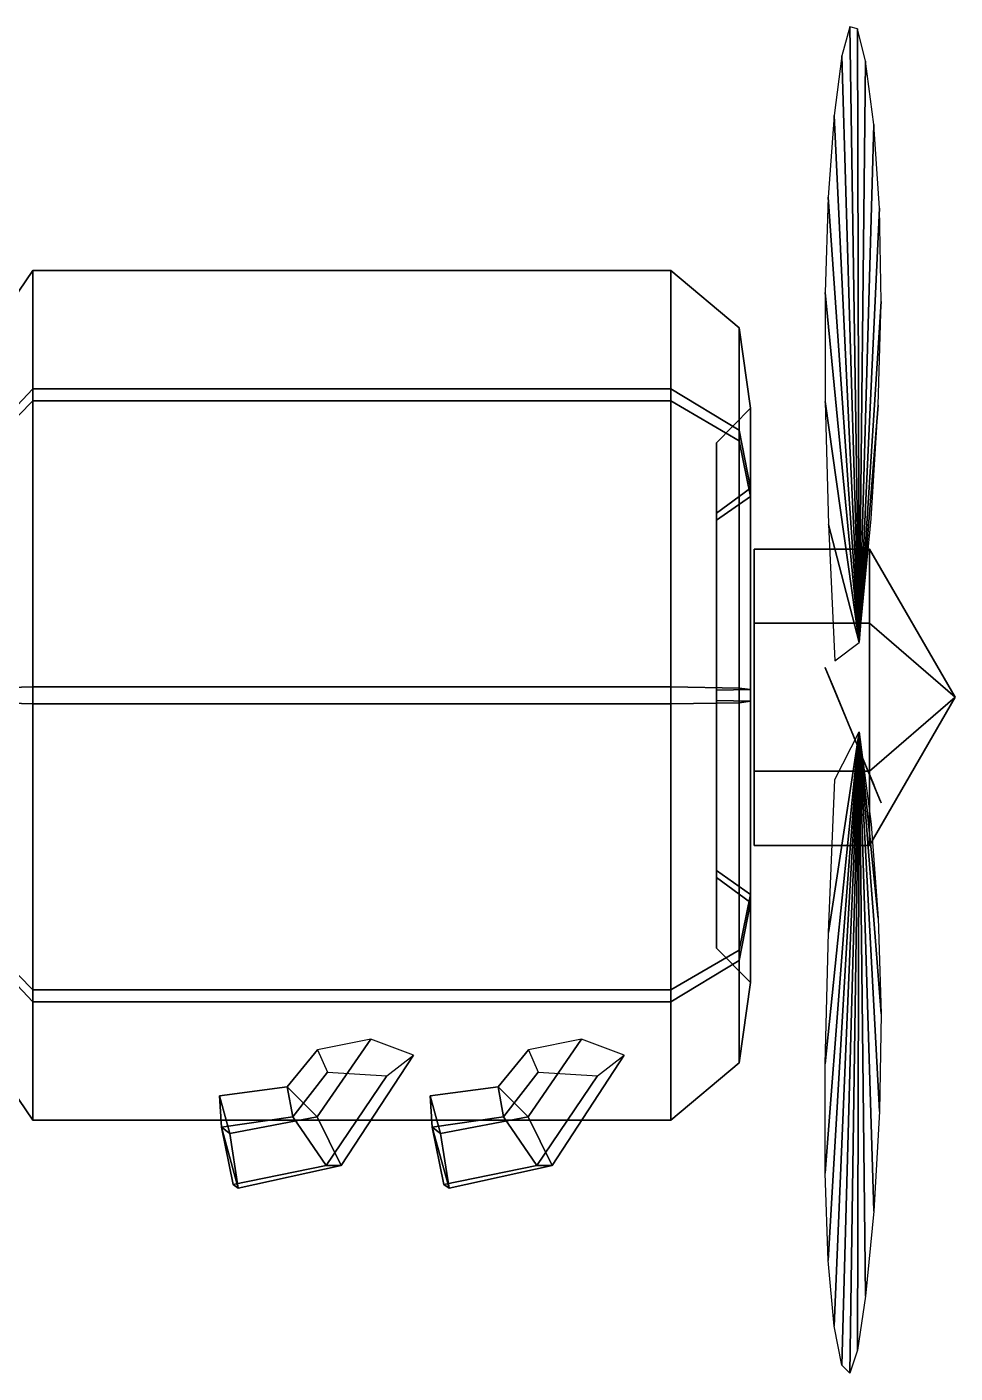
# Model space of a CAD drawing. Header units: metres. Extents: x -69.1 to 3.1, y -45.7 to 47.
# Drawn here: x -13.22 to 3.07, y -11.56 to 12.07 of the extents above; entities that cross this region are included whole.
import ezdxf

# ---------------------------------------------------------------- set-up
doc = ezdxf.new("R2010")
doc.units = ezdxf.units.M

msp = doc.modelspace()

# ---------------------------------------------------------------- linework, layer by layer
at = {"layer": 'Echapement', "color": 59}
for points in [[(-8.120001, -5.884654, 12.282151), (-8.6527, -6.535999, 12.012355), (-8.126984, -7.062953, 11.269717), (-7.186792, -5.699262, 11.834576)], [(-7.947636, -6.281588, 13.240435), (-8.5556, -7.064506, 12.916139), (-8.6527, -6.535999, 12.012355), (-8.120001, -5.884654, 12.282151)], [(-7.186792, -5.699262, 11.834576), (-8.126984, -7.062953, 11.269717), (-7.704973, -7.917135, 11.714524), (-6.437673, -5.981617, 12.516243)], [(-4.420001, -5.884654, 12.282151), (-4.952701, -6.535999, 12.012355), (-4.426984, -7.062953, 11.269717), (-3.486792, -5.699262, 11.834576)], [(-4.247636, -6.281588, 13.240435), (-4.8556, -7.064506, 12.916139), (-4.952701, -6.535999, 12.012355), (-4.420001, -5.884654, 12.282151)], [(-3.486792, -5.699262, 11.834576), (-4.426984, -7.062953, 11.269717), (-4.004972, -7.917135, 11.714524), (-2.737673, -5.981617, 12.516243)], [(-6.437673, -5.981617, 12.516243), (-7.704973, -7.917135, 11.714524), (-7.969872, -7.918091, 12.732071), (-6.907901, -6.341514, 13.38511)], [(-2.737673, -5.981617, 12.516243), (-4.004972, -7.917135, 11.714524), (-4.269873, -7.918091, 12.732071), (-3.207901, -6.341514, 13.38511)], [(-6.907901, -6.341514, 13.38511), (-7.969872, -7.918091, 12.732071), (-8.5556, -7.064506, 12.916139), (-7.947636, -6.281588, 13.240435)], [(-3.207901, -6.341514, 13.38511), (-4.269873, -7.918091, 12.732071), (-4.8556, -7.064506, 12.916139), (-4.247636, -6.281588, 13.240435)], [(-8.6527, -6.535999, 12.012355), (-9.843802, -6.693207, 11.947238), (-9.660785, -7.353244, 11.149474), (-8.126984, -7.062953, 11.269717)], [(-8.5556, -7.064506, 12.916139), (-9.809999, -7.246293, 12.84084), (-9.843802, -6.693207, 11.947238), (-8.6527, -6.535999, 12.012355)], [(-4.952701, -6.535999, 12.012355), (-6.143802, -6.693207, 11.947238), (-5.960785, -7.353244, 11.149474), (-4.426984, -7.062953, 11.269717)], [(-4.8556, -7.064506, 12.916139), (-6.109999, -7.246293, 12.84084), (-6.143802, -6.693207, 11.947238), (-4.952701, -6.535999, 12.012355)], [(-9.809999, -7.246293, 12.84084), (-9.660785, -7.353244, 11.149474), (-9.843802, -6.693207, 11.947238)], [(-6.109999, -7.246293, 12.84084), (-5.960785, -7.353244, 11.149474), (-6.143802, -6.693207, 11.947238)], [(-7.969872, -7.918091, 12.732071), (-9.60609, -8.248154, 12.595354), (-9.809999, -7.246293, 12.84084), (-8.5556, -7.064506, 12.916139)], [(-8.126984, -7.062953, 11.269717), (-9.660785, -7.353244, 11.149474), (-9.513871, -8.314256, 11.550032), (-7.704973, -7.917135, 11.714524)], [(-4.269873, -7.918091, 12.732071), (-5.90609, -8.248154, 12.595354), (-6.109999, -7.246293, 12.84084), (-4.8556, -7.064506, 12.916139)], [(-4.426984, -7.062953, 11.269717), (-5.960785, -7.353244, 11.149474), (-5.813871, -8.314256, 11.550032), (-4.004972, -7.917135, 11.714524)], [(-9.809999, -7.246293, 12.84084), (-9.60609, -8.248154, 12.595354), (-9.513871, -8.314256, 11.550032)], [(-9.809999, -7.246293, 12.84084), (-9.513871, -8.314256, 11.550032), (-9.660785, -7.353244, 11.149474)], [(-6.109999, -7.246293, 12.84084), (-5.90609, -8.248154, 12.595354), (-5.813871, -8.314256, 11.550032)], [(-6.109999, -7.246293, 12.84084), (-5.813871, -8.314256, 11.550032), (-5.960785, -7.353244, 11.149474)], [(-7.704973, -7.917135, 11.714524), (-9.513871, -8.314256, 11.550032), (-9.60609, -8.248154, 12.595354), (-7.969872, -7.918091, 12.732071)], [(-4.004972, -7.917135, 11.714524), (-5.813871, -8.314256, 11.550032), (-5.90609, -8.248154, 12.595354), (-4.269873, -7.918091, 12.732071)]]:
    msp.add_3dface(points, dxfattribs=at)
at = {"layer": 'FuselageAvant', "color": 58}
for points in [[(-14.120001, 4.484837, 19.041887), (-14.120001, 6.32412, 14.841466), (-13.120001, 7.792535, 14.870884), (-13.120001, 5.502362, 20.101015)], [(-14.120001, 6.32412, 14.841466), (-14.120001, 4.654543, 10.57075), (-13.120001, 5.713671, 9.553226), (-13.120001, 7.792535, 14.870884)], [(-13.120001, 5.502362, 20.101015), (-13.120001, 7.792535, 14.870884), (-1.920001, 7.792535, 14.870884), (-1.920001, 5.502362, 20.101015)], [(-13.120001, 7.792535, 14.870884), (-13.120001, 5.713671, 9.553226), (-1.920001, 5.713671, 9.553226), (-1.920001, 7.792535, 14.870884)], [(-1.920001, 5.502362, 20.101015), (-1.920001, 7.792535, 14.870884), (-0.720001, 6.784642, 14.850693), (-0.720001, 4.803951, 19.37405)], [(-1.920001, 7.792535, 14.870884), (-1.920001, 5.713671, 9.553226), (-0.720001, 4.986705, 10.251636), (-0.720001, 6.784642, 14.850693)], [(-0.720001, 4.803951, 19.37405), (-0.720001, 6.784642, 14.850693), (-0.520001, 5.373589, 14.822424), (-0.520001, 3.826175, 18.356297)], [(-0.720001, 6.784642, 14.850693), (-0.720001, 4.986705, 10.251636), (-0.520001, 3.968951, 11.229412), (-0.520001, 5.373589, 14.822424)], [(-14.120001, 4.654543, 10.57075), (-14.120001, 0.454122, 8.731467), (-13.120001, 0.483539, 7.263053), (-13.120001, 5.713671, 9.553226)], [(-13.120001, 5.713671, 9.553226), (-13.120001, 0.483539, 7.263053), (-1.920001, 0.483539, 7.263053), (-1.920001, 5.713671, 9.553226)], [(-1.920001, 5.713671, 9.553226), (-1.920001, 0.483539, 7.263053), (-0.720001, 0.463347, 8.270946), (-0.720001, 4.986705, 10.251636)], [(-14.120001, 0.214121, 20.711464), (-14.120001, 4.484837, 19.041887), (-13.120001, 5.502362, 20.101015), (-13.120001, 0.184704, 21.779879)], [(-13.120001, 0.184704, 21.779879), (-13.120001, 5.502362, 20.101015), (-1.920001, 5.502362, 20.101015), (-1.920001, 0.184704, 21.779879)], [(-1.920001, 0.184704, 21.779879), (-1.920001, 5.502362, 20.101015), (-0.720001, 4.803951, 19.37405), (-0.720001, 0.204895, 21.171988)], [(-0.520001, 3.826175, 18.356297), (-0.520001, 5.373589, 14.822424), (-1.120001, 4.768855, 14.810309), (-1.120001, 3.40713, 17.920118)], [(-0.520001, 5.373589, 14.822424), (-0.520001, 3.968951, 11.229412), (-1.120001, 3.532773, 11.648458), (-1.120001, 4.768855, 14.810309)], [(-0.720001, 4.986705, 10.251636), (-0.720001, 0.463347, 8.270946), (-0.520001, 0.435079, 9.681998), (-0.520001, 3.968951, 11.229412)], [(-1.120001, -2.738887, 11.522814), (-1.120001, 3.40713, 17.920118), (-1.120001, 4.768855, 14.810309)], [(-1.120001, -2.738887, 11.522814), (-1.120001, 4.768855, 14.810309), (-1.120001, 3.532773, 11.648458)], [(-0.720001, 0.204895, 21.171988), (-0.720001, 4.803951, 19.37405), (-0.520001, 3.826175, 18.356297), (-0.520001, 0.233163, 19.760933)], [(-0.520001, 3.968951, 11.229412), (-0.520001, 0.435079, 9.681998), (-1.120001, 0.422964, 10.286733), (-1.120001, 3.532773, 11.648458)], [(-0.520001, 0.233163, 19.760933), (-0.520001, 3.826175, 18.356297), (-1.120001, 3.40713, 17.920118), (-1.120001, 0.245278, 19.156199)], [(-1.120001, -2.738887, 11.522814), (-1.120001, 3.532773, 11.648458), (-1.120001, 0.422964, 10.286733)], [(-1.120001, -2.738887, 11.522814), (-1.120001, 0.245278, 19.156199), (-1.120001, 3.40713, 17.920118)], [(-14.120001, 0.454122, 8.731467), (-14.120001, -3.816594, 10.401044), (-13.120001, -4.834119, 9.341916), (-13.120001, 0.483539, 7.263053)], [(-13.120001, 0.483539, 7.263053), (-13.120001, -4.834119, 9.341916), (-1.920001, -4.834119, 9.341916), (-1.920001, 0.483539, 7.263053)], [(-1.920001, 0.483539, 7.263053), (-1.920001, -4.834119, 9.341916), (-0.720001, -4.135709, 10.068882), (-0.720001, 0.463347, 8.270946)], [(-0.520001, 0.435079, 9.681998), (-0.520001, -3.157933, 11.086636), (-1.120001, -2.738887, 11.522814), (-1.120001, 0.422964, 10.286733)], [(-0.520001, -3.300708, 18.21352), (-0.520001, 0.233163, 19.760933), (-1.120001, 0.245278, 19.156199), (-1.120001, -2.86453, 17.794474)], [(-1.120001, -2.738887, 11.522814), (-1.120001, -2.86453, 17.794474), (-1.120001, 0.245278, 19.156199)], [(-0.720001, 0.463347, 8.270946), (-0.720001, -4.135709, 10.068882), (-0.520001, -3.157933, 11.086636), (-0.520001, 0.435079, 9.681998)], [(-14.120001, -3.9863, 18.872181), (-14.120001, 0.214121, 20.711464), (-13.120001, 0.184704, 21.779879), (-13.120001, -5.045427, 19.889706)], [(-13.120001, -5.045427, 19.889706), (-13.120001, 0.184704, 21.779879), (-1.920001, 0.184704, 21.779879), (-1.920001, -5.045427, 19.889706)], [(-1.920001, -5.045427, 19.889706), (-1.920001, 0.184704, 21.779879), (-0.720001, 0.204895, 21.171988), (-0.720001, -4.318462, 19.191296)], [(-0.720001, -4.318462, 19.191296), (-0.720001, 0.204895, 21.171988), (-0.520001, 0.233163, 19.760933), (-0.520001, -3.300708, 18.21352)], [(-0.520001, -3.157933, 11.086636), (-0.520001, -4.705347, 14.620508), (-1.120001, -4.100612, 14.632623), (-1.120001, -2.738887, 11.522814)], [(-1.120001, -2.738887, 11.522814), (-1.120001, -4.100612, 14.632623), (-1.120001, -2.86453, 17.794474)], [(-0.520001, -4.705347, 14.620508), (-0.520001, -3.300708, 18.21352), (-1.120001, -2.86453, 17.794474), (-1.120001, -4.100612, 14.632623)], [(-0.720001, -4.135709, 10.068882), (-0.720001, -6.116399, 14.592239), (-0.520001, -4.705347, 14.620508), (-0.520001, -3.157933, 11.086636)], [(-0.720001, -6.116399, 14.592239), (-0.720001, -4.318462, 19.191296), (-0.520001, -3.300708, 18.21352), (-0.520001, -4.705347, 14.620508)], [(-14.120001, -3.816594, 10.401044), (-14.120001, -5.655878, 14.601465), (-13.120001, -7.124292, 14.572047), (-13.120001, -4.834119, 9.341916)], [(-14.120001, -5.655878, 14.601465), (-14.120001, -3.9863, 18.872181), (-13.120001, -5.045427, 19.889706), (-13.120001, -7.124292, 14.572047)], [(-1.920001, -4.834119, 9.341916), (-1.920001, -7.124292, 14.572047), (-0.720001, -6.116399, 14.592239), (-0.720001, -4.135709, 10.068882)], [(-1.920001, -7.124292, 14.572047), (-1.920001, -5.045427, 19.889706), (-0.720001, -4.318462, 19.191296), (-0.720001, -6.116399, 14.592239)], [(-13.120001, -4.834119, 9.341916), (-13.120001, -7.124292, 14.572047), (-1.920001, -7.124292, 14.572047), (-1.920001, -4.834119, 9.341916)], [(-13.120001, -7.124292, 14.572047), (-13.120001, -5.045427, 19.889706), (-1.920001, -5.045427, 19.889706), (-1.920001, -7.124292, 14.572047)]]:
    msp.add_3dface(points, dxfattribs=at)
at = {"layer": 'MoyeuPale', "color": 40}
for points in [[(-0.453831, 1.601506, 11.966089), (1.569889, 1.601506, 11.966093), (1.569889, 2.901507, 14.21776), (-0.453831, 2.901507, 14.21776)], [(-0.453831, 2.901507, 14.21776), (1.569889, 2.901507, 14.21776), (1.569889, 1.601506, 16.469423), (-0.453831, 1.601506, 16.469427)], [(3.070999, 0.301506, 14.21776), (3.070999, 0.301506, 14.21776), (1.569889, 2.901507, 14.21776), (1.569889, 1.601506, 11.966093)], [(3.070999, 0.301506, 14.21776), (3.070999, 0.301506, 14.21776), (1.569889, 1.601506, 16.469423), (1.569889, 2.901507, 14.21776)], [(-0.453831, -0.998493, 11.966089), (1.569889, -0.998493, 11.966093), (1.569889, 1.601506, 11.966093), (-0.453831, 1.601506, 11.966089)], [(-0.453831, 1.601506, 16.469427), (1.569889, 1.601506, 16.469423), (1.569889, -0.998493, 16.469423), (-0.453831, -0.998493, 16.469427)], [(3.070999, 0.301506, 14.21776), (3.070999, 0.301506, 14.21776), (1.569889, 1.601506, 11.966093), (1.569889, -0.998493, 11.966093)], [(3.070999, 0.301506, 14.21776), (3.070999, 0.301506, 14.21776), (1.569889, -0.998493, 16.469423), (1.569889, 1.601506, 16.469423)], [(3.070999, 0.301506, 14.21776), (3.070999, 0.301506, 14.21776), (1.569889, -0.998493, 11.966093), (1.569889, -2.298492, 14.21776)], [(3.070999, 0.301506, 14.21776), (3.070999, 0.301506, 14.21776), (1.569889, -2.298492, 14.21776), (1.569889, -0.998493, 16.469423)], [(-0.453831, -2.298492, 14.21776), (1.569889, -2.298492, 14.21776), (1.569889, -0.998493, 11.966093), (-0.453831, -0.998493, 11.966089)], [(-0.453831, -0.998493, 16.469427), (1.569889, -0.998493, 16.469423), (1.569889, -2.298492, 14.21776), (-0.453831, -2.298492, 14.21776)]]:
    msp.add_3dface(points, dxfattribs=at)
at = {"layer": 'Pale1', "color": 39}
for points in [[(1.388846, -0.308079, 13.871125), (0.843775, -9.586179, 9.254333), (0.791249, -8.052102, 10.431884)], [(1.388846, -0.308079, 13.871125), (0.791249, -8.052102, 10.431884), (0.792648, -6.133154, 11.710023)], [(1.388846, -0.308079, 13.871125), (0.792648, -6.133154, 11.710023), (0.847967, -3.829352, 13.088753)], [(1.388846, -0.308079, 13.871125), (0.950223, -10.735402, 8.177372), (0.843775, -9.586179, 9.254333)], [(1.388846, -0.308079, 13.871125), (0.847967, -3.829352, 13.088753), (0.957205, -1.140691, 14.568081)], [(1.388846, -0.308079, 13.871125), (1.084631, -11.42014, 7.329585), (0.950223, -10.735402, 8.177372)], [(1.388846, -0.308079, 13.871125), (1.221043, -11.560777, 6.839535), (1.084631, -11.42014, 7.329585)], [(1.388846, -0.308079, 13.871125), (1.359456, -11.157308, 6.707235), (1.221043, -11.560777, 6.839535)], [(1.388846, -0.308079, 13.871125), (1.499871, -10.209744, 6.932673), (1.359456, -11.157308, 6.707235)], [(1.388846, -0.308079, 13.871125), (1.594822, -1.924694, 12.192873), (1.723155, -3.573998, 10.718223)], [(1.388846, -0.308079, 13.871125), (1.723155, -3.573998, 10.718223), (1.773845, -5.255995, 9.447168)], [(1.388846, -0.308079, 13.871125), (1.773845, -5.255995, 9.447168), (1.746889, -6.970688, 8.379714)], [(1.388846, -0.308079, 13.871125), (1.746889, -6.970688, 8.379714), (1.642291, -8.718067, 7.51586)], [(1.388846, -0.308079, 13.871125), (1.642291, -8.718067, 7.51586), (1.499871, -10.209744, 6.932673)]]:
    msp.add_3dface(points, dxfattribs=at)
at = {"layer": 'Pale2', "color": 38}
for points in [[(1.388846, -0.621095, 16.06888), (0.843775, 0.694819, 26.348289), (0.791249, 0.821629, 24.418541)], [(1.388846, -0.621095, 16.06888), (0.791249, 0.821629, 24.418541), (0.792648, 0.818253, 22.112896)], [(1.388846, -0.621095, 16.06888), (0.792648, 0.818253, 22.112896), (0.847967, 0.684701, 19.431374)], [(1.388846, -0.621095, 16.06888), (0.950223, 0.437832, 27.902161), (0.843775, 0.694819, 26.348289)], [(1.388846, -0.621095, 16.06888), (0.847967, 0.684701, 19.431374), (0.957205, 0.420977, 16.373964)], [(1.388846, -0.621095, 16.06888), (1.084631, 0.113342, 28.942507), (0.950223, 0.437832, 27.902161)], [(1.388846, -0.621095, 16.06888), (1.221043, -0.215984, 29.331697), (1.084631, 0.113342, 28.942507)], [(1.388846, -0.621095, 16.06888), (1.359456, -0.550144, 29.069727), (1.221043, -0.215984, 29.331697)], [(1.388846, -0.621095, 16.06888), (1.499871, -0.889137, 28.15661), (1.359456, -0.550144, 29.069727)], [(1.388846, -0.621095, 16.06888), (1.594822, -1.118367, 18.345432), (1.723155, -1.42819, 20.536051)], [(1.388846, -0.621095, 16.06888), (1.723155, -1.42819, 20.536051), (1.773845, -1.550566, 22.640739)], [(1.388846, -0.621095, 16.06888), (1.773845, -1.550566, 22.640739), (1.746889, -1.485488, 24.6595)], [(1.388846, -0.621095, 16.06888), (1.746889, -1.485488, 24.6595), (1.642291, -1.232967, 26.592325)], [(1.388846, -0.621095, 16.06888), (1.642291, -1.232967, 26.592325), (1.499871, -0.889137, 28.15661)]]:
    msp.add_3dface(points, dxfattribs=at)
at = {"layer": 'Pale3', "color": 37}
for points in [[(1.388846, 1.264292, 14.397881), (1.221043, 12.066853, 6.692615), (1.084631, 11.560287, 6.635012)], [(1.388846, 1.264292, 14.397881), (1.359456, 12.034682, 7.116002), (1.221043, 12.066853, 6.692615)], [(1.388846, 1.264292, 14.397881), (1.499871, 11.463788, 7.905165), (1.359456, 12.034682, 7.116002)], [(1.388846, 1.264292, 14.397881), (1.084631, 11.560287, 6.635012), (0.950223, 10.514995, 6.943194)], [(1.388846, 1.264292, 14.397881), (1.642291, 10.354153, 9.06012), (1.499871, 11.463788, 7.905165)], [(1.388846, 1.264292, 14.397881), (0.950223, 10.514995, 6.943194), (0.843775, 9.080224, 7.592804)], [(1.388846, 1.264292, 14.397881), (1.746889, 8.887362, 10.343904), (1.642291, 10.354153, 9.06012)], [(1.388846, 1.264292, 14.397881), (0.843775, 9.080224, 7.592804), (0.791249, 7.405245, 8.559476)], [(1.388846, 1.264292, 14.397881), (1.773845, 7.244979, 11.519576), (1.746889, 8.887362, 10.343904)], [(1.388846, 1.264292, 14.397881), (0.791249, 7.405245, 8.559476), (0.792648, 5.490047, 9.84323)], [(1.388846, 1.264292, 14.397881), (1.723155, 5.427006, 12.587127), (1.773845, 7.244979, 11.519576)], [(1.388846, 1.264292, 14.397881), (0.792648, 5.490047, 9.84323), (0.847967, 3.334641, 11.44405)], [(1.388846, 1.264292, 14.397881), (1.594822, 3.433445, 13.546562), (1.723155, 5.427006, 12.587127)], [(1.388846, 1.264292, 14.397881), (0.847967, 3.334641, 11.44405), (0.957205, 0.939015, 13.361935)]]:
    msp.add_3dface(points, dxfattribs=at)

doc.saveas('drawing.dxf')
